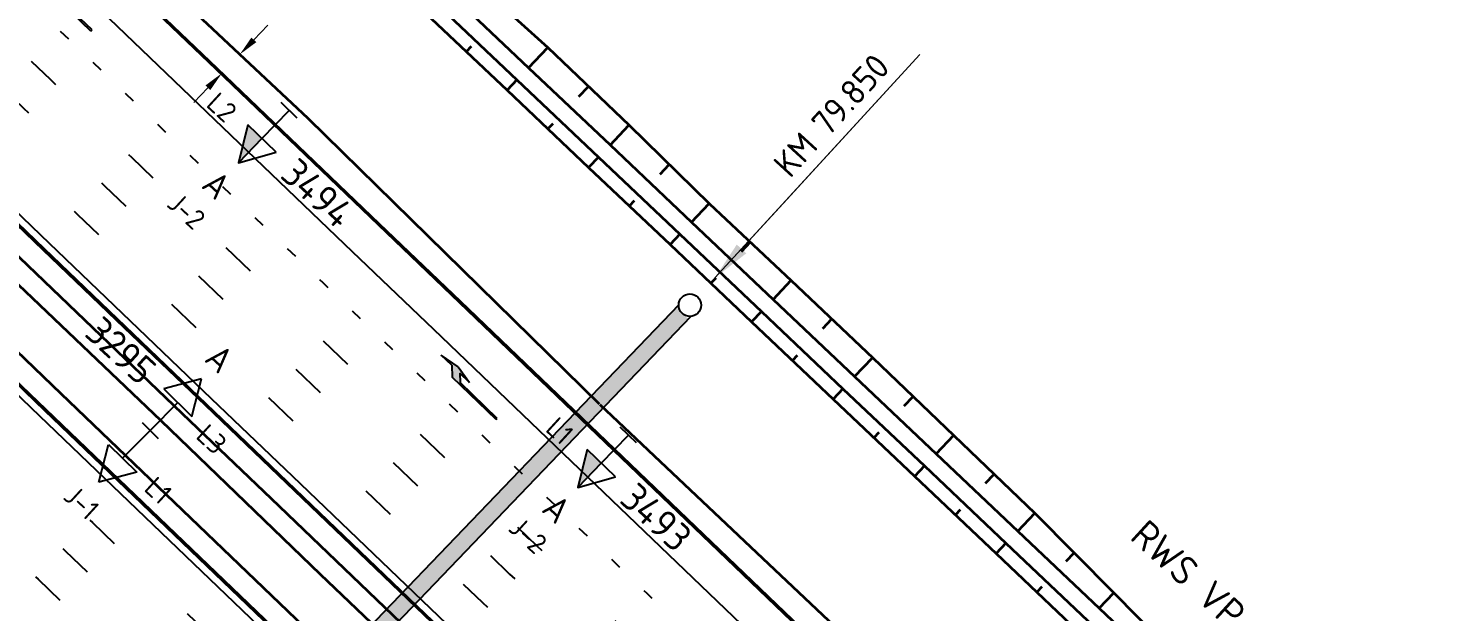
# Model space of a CAD drawing. Header units: metres. Extents: x 134219 to 139080, y 438661 to 444352.
# Drawn here: x 138743 to 138869, y 439020 to 439072 of the extents above; entities that cross this region are included whole.
import ezdxf
from ezdxf.enums import TextEntityAlignment as Align

# ---------------------------------------------------------------- set-up
doc = ezdxf.new("R2010")
doc.units = ezdxf.units.M
doc.linetypes.add('13strp', pattern=[4, 1, -3])
doc.linetypes.add('39strp', pattern=[12, 3, -9])
doc.layers.get('DEFPOINTS').update_dxf_attribs({"color": 193})
for name, color, linetype, lineweight in [('N-WE-AM-AANPIJLING-G', 7, 'Continuous', 18), ('N-WE-KL-ET-T18', 1, 'Continuous', 18), ('N-WE-KL-ET-T25', 7, 'Continuous', 25), ('N-WE-KL-ET_LS_OV_ARMATUUR-S', 7, 'Continuous', 25), ('N-WE-KL-ET_LS_OV_ARMATUUR-T18', 1, 'Continuous', 25), ('N-WE-KL-ET_LS_OV_KABEL-G', 10, 'KL-LS-OV-N', 35), ('N-WE-KL-ET_LS_OV_KABEL-M', 7, 'Continuous', 18), ('N-WE-KL-ET_LS_OV_KABEL-T25', 7, 'Continuous', 25), ('N-WE-VW-BEWEGWIJZERING_DRAAGCONSTRUCTIE_PORTAAL-S', 7, 'Continuous', 25), ('N-WE-VW-BEWEGWIJZERING_DRAAGCONSTRUCTIE_PORTAAL_POER-S', 7, 'Continuous', 25), ('Utd-geleiderail-nw', 8, 'glm a2ee v014$0$f2m40080', 35), ('Utd-ondergr-nw', 8, '13strp', 35)]:
    doc.layers.add(name, color=color, linetype=linetype, lineweight=lineweight)
doc.layers.add('N-WE-KL-ET_LS_OV_ARMATUUR-T25', color=2, linetype='Continuous')
doc.layers.add('Utd-weg-nw', color=8, linetype='Continuous')
doc.styles.add('ISO18', font='NLCS-ISO.ttf')
doc.styles.add('ISO25', font='NLCS-ISO.ttf')
doc.styles.add('NLCS-ISO', font='NLCS-ISO.ttf')
doc.styles.add('NLCS_18', font='NLCS-ISO.ttf', dxfattribs={"height": 1.8})
doc.styles.add('NLCS_25', font='NLCS-ISO.ttf', dxfattribs={"height": 2.5})
doc.linetypes.add('glm a2ee v014$0$f2m40080', pattern='A,2,-1,[160,RTW.shx,S=0.5,R=0,X=0,Y=0],-1', length=4)
doc.linetypes.add('KL-LS-OV-N', pattern='A,4,-1,[103,NLCS.SHX,S=0.75,R=0,X=0,Y=0],-1,4,-1.5,["0V",Standard,S=1,R=0,X=0,Y=-0.5],-3', length=14.5)
doc.dimstyles.new('NLCS_t18_pijl_Dimension_l3_h1', dxfattribs={"dimtxt": 1.8, "dimasz": 1.8, "dimexe": 2, "dimexo": 2, "dimgap": 0.7, "dimtad": 1, "dimdec": 1, "dimzin": 0, "dimdsep": 46, "dimtxsty": 'NLCS_18', "dimcen": 2.5, "dimdle": 2, "dimclrd": 256, "dimclre": 256, "dimclrt": 256, "dimadec": 1, "dimazin": 0, "dimtfac": 1, "dimtdec": 1, "dimtofl": 0, "dimtmove": 1, "dimatfit": 0, "dimfxl": 0, "dimtolj": 1, "dimtzin": 0, "dimlwd": 18, "dimlwe": 18, "dimarcsym": 0})
doc.dimstyles.new('UTD', dxfattribs={"dimtxt": 1.8, "dimasz": 1.8, "dimexe": 0, "dimexo": 0, "dimgap": 0.5, "dimtad": 1, "dimdec": 1, "dimzin": 1, "dimdsep": 46, "dimtxsty": 'ISO18', "dimcen": 2.5, "dimclrd": 256, "dimclre": 256, "dimclrt": 1, "dimadec": 0, "dimazin": 0, "dimtfac": 1, "dimtdec": 1, "dimtmove": 0, "dimatfit": 3, "dimfxl": 0, "dimlwd": -1, "dimlwe": -1, "dimarcsym": 0})

# ---------------------------------------------------------------- blocks, each defined once
blk = doc.blocks.new('SKL-ET_OV_ARMATUUR_HD_NATRIUM_1x150W-SO (3)')
for points in [[(3.49, -1.76), (6.49, 0), (3.49, 1.76)], [(3.49, 1.76), (3.49, -1.76)], [(0, 1), (0, -1)], [(3.49, 0), (0, 0)], [(3.49, 0), (6.49, 0)]]:
    blk.add_lwpolyline(points)
blk.add_solid([(3.49, 0), (3.49, -1.76), (6.49, 0)])
at = {"layer": 'N-WE-KL-ET-T18', "linetype": 'ByBlock', "style": 'NLCS-ISO'}
blk.add_attdef('GROEPSNUMMER', text='', height=1.8, dxfattribs=at).set_placement((-2, -4), align=Align.RIGHT)
blk.add_attdef('FASE-AANSLUITING', (10, -4), '', height=1.8, dxfattribs=at)
at = {"layer": 'N-WE-KL-ET-T18', "linetype": 'ByBlock', "style": 'NLCS-ISO', "flags": 1}
for tag, p in [('TYPE_ARMATUUR', (7.76, -13.46)), ('TYPE_FABRIKAAT', (7.76, -17.24)), ('VERMOGEN_LAMP', (7.76, -21.02)), ('SPIEGELSTAND', (7.76, -24.81)), ('HOOGTE_LICHTMAST', (7.76, -28.59)), ('UITLEGGERHOEK', (7.76, -32.38)), ('TYPE_LICHTMAST', (7.76, -36.16)), ('BOTSVRIENDELIJK', (7.76, -39.95)), ('POSITIE_LICHTMAST', (7.76, -43.73)), ('KABELAANSLUITING', (7.76, -47.52)), ('VOEDINGSPUNT', (7.76, -51.3))]:
    blk.add_attdef(tag, p, '', height=1.8, dxfattribs=at)
at = {"layer": 'N-WE-KL-ET-T25', "linetype": 'ByBlock', "style": 'NLCS-ISO'}
blk.add_attdef('MASTNUMMER', text='', height=2.5, dxfattribs=at).set_placement((4, 4.31), align=Align.MIDDLE)
at = {"layer": 'N-WE-KL-ET-T25', "linetype": 'ByBlock', "style": 'NLCS-ISO', "flags": 1}
blk.add_attdef('TYPE_SYMBOOL', (7.76, -10.06), '', height=2.5, dxfattribs=at)
blk = doc.blocks.new('SVW-BEWEGWIJZERING_DRAAGCONSTRUCTIE_PORTAAL_ANWB (A2 79.850 HRL)')
for points in [[(-1, 0.04), (-28.68, -28.84)], [(0.08, -1), (-27.59, -29.87)]]:
    blk.add_lwpolyline(points)
at = {"ltscale": 10}
blk.add_lwpolyline([(-0.69, -0.72, 1.5, 1.5, 0), (-27.92, -29.13, 0, 0, 0)], format="xyseb", dxfattribs=at)
blk = doc.blocks.new('SKL-ET_OV_ARMATUUR_HD_NATRIUM_2x250W-SO (3)')
for p, q in [((-6.49, 0), (-3.49, 1.76)), ((6.49, 0), (3.49, 1.76)), ((-3.49, -1.76), (-6.49, 0)), ((3.49, -1.76), (6.49, 0))]:
    blk.add_line(p, q)
for points in [[(-3.49, 1.76), (-3.49, -1.76)], [(3.49, 1.76), (3.49, -1.76)], [(-3.49, 0), (0, 0)], [(0, 1), (0, -1)], [(3.49, 0), (0, 0)]]:
    blk.add_lwpolyline(points)
at = {"layer": 'N-WE-KL-ET_LS_OV_ARMATUUR-T18', "style": 'ISO18', "flags": 1}
for tag, p in [('TYPE_ARMATUUR', (3.07, -6.82)), ('VERMOGEN_LAMP', (3.07, -10.61)), ('SPIEGELSTAND', (3.07, -14.39)), ('HOOGTE_LICHTMAST', (3.07, -18.17)), ('UITLEGGERHOEK', (3.07, -21.96)), ('TYPE_LICHTMAST', (3.07, -25.74)), ('BOTSVRIENDELIJK', (3.07, -29.53)), ('POSITIE_LICHTMAST', (3.07, -33.31)), ('KABELAANSLUITNG', (3.07, -37.1)), ('VOEDINGSPUNT', (3.07, -48.45))]:
    blk.add_attdef(tag, p, '', height=1.8, dxfattribs=at)
at = {"layer": 'N-WE-KL-ET_LS_OV_ARMATUUR-T18', "style": 'ISO18'}
for tag, p in [('FASE-AANSLUITING_1', (3.07, -40.88)), ('FASE-AANSLUITING_2', (3.07, -44.67)), ('GROEPSNUMMER', (3.07, -52.24))]:
    blk.add_attdef(tag, p, '', height=1.8, dxfattribs=at)
at = {"layer": 'N-WE-KL-ET_LS_OV_ARMATUUR-T25', "style": 'ISO25'}
for tag, p, height in [('MASTNUMMER', (3.07, 7.39), 2.5), ('TYPE_SYMBOOL', (3.07, 3.61), 2.25)]:
    blk.add_attdef(tag, p, '', height=height, dxfattribs=at)
blk = doc.blocks.new('SVW-BEWEGWIJZERING_DRAAGCONSTRUCTIE_PORTAAL_POER-SO (1)')
blk.add_circle((0, 0), 1)
at = {"style": 'ISO18', "flags": 1}
for tag, p in [('OMSCHRIJVING_LEGENDA', (0, 28.56)), ('CONSTRUCTIENUMMER', (0, 24.77)), ('LOCATIE', (0, 20.99)), ('TYPE_POER', (0, 17.21)), ('POSITIE_POER', (0, 13.42)), ('OVERIGE_OPMERKING(EN)_1', (0, 9.64)), ('OVERIGE_OPMERKING(EN)_2', (0, 5.85))]:
    blk.add_attdef(tag, p, '', height=1.8, dxfattribs=at)
blk = doc.blocks.new('*D298')
at = {"layer": 'DEFPOINTS', "color": 0, "transparency": 16777216}
for p in [(138761.79, 439069.64), (138761.79, 439069.64), (138760.19, 439067.96)]:
    blk.add_point(p, dxfattribs=at)
at = {"layer": 'N-WE-KL-ET_LS_OV_KABEL-M', "linetype": 'Continuous', "lineweight": 18, "transparency": 16777216}
for p, q in [((138763.04, 439070.94), (138764.29, 439072.24)), ((138758.94, 439066.66), (138757.7, 439065.36))]:
    blk.add_line(p, q, dxfattribs=at)
at = {"layer": 'N-WE-KL-ET_LS_OV_KABEL-M', "lineweight": 18, "transparency": 16777216}
for p, q in [((138761.79, 439069.64), (138760.35, 439071.02)), ((138760.19, 439067.96), (138758.74, 439069.35))]:
    blk.add_line(p, q, dxfattribs=at)
at = {"layer": 'N-WE-KL-ET_LS_OV_KABEL-M', "transparency": 16777216}
for points in [[(138762.82, 439071.14), (138763.26, 439070.73), (138761.79, 439069.64)], [(138758.73, 439066.87), (138759.16, 439066.46), (138760.19, 439067.96)]]:
    blk.add_solid(points, dxfattribs=at)
at = {"layer": 'N-WE-KL-ET_LS_OV_KABEL-M', "transparency": 16777216, "insert": (138764.39, 439074.66), "char_height": 1.8, "attachment_point": 5, "rotation": 46.2058, "style": 'NLCS_18'}
blk.add_mtext('\\A1;2.3', dxfattribs=at)
blk = doc.blocks.new('SAL-AM_KILOMETRERING-SO (1)')
blk.add_lwpolyline([(10, 0), (19, 0), (37, 0)])
at = {"style": 'ISO25'}
blk.add_text('KM', height=2.25, dxfattribs=at).set_placement((21, 1))
blk.add_attdef('KM', (26, 1), '', height=2.25, dxfattribs=at)
blk = doc.blocks.new('Dwm A2 aanvulling$0$pijlre_750')
blk.add_hatch(color=256).paths.add_polyline_path([(5.2, -0.38), (4, -0.38), (5.7, -0.68), (7.5, -0.38), (6.2, -0.38), (5.45, 0.37), (0, 0.37), (0, 0.23), (4.6, 0.23)])
for p, q in [((0, 0.37), (5.45, 0.37)), ((0, 0.37), (0, 0.23)), ((0, 0.23), (4.6, 0.23)), ((5.2, -0.38), (4.6, 0.23)), ((6.2, -0.38), (5.45, 0.37)), ((4, -0.38), (5.2, -0.38)), ((5.7, -0.68), (4, -0.38)), ((5.7, -0.68), (7.5, -0.38)), ((6.2, -0.38), (7.5, -0.38))]:
    blk.add_line(p, q)

msp = doc.modelspace()

# ---------------------------------------------------------------- linework, layer by layer
at = {"layer": 'N-WE-KL-ET_LS_OV_KABEL-G', "elevation": 1.17, "flags": 128}
msp.add_lwpolyline([(138088.64, 439676.43), (138088.64, 439676.43), (138097.5, 439666.65), (138107.23, 439656.38), (138139.91, 439624.96), (138141.78, 439623.5), (138425.82, 439351.41), (138520.26, 439261.98), (138566.89, 439216.72), (138613.92, 439171.92), (138660.91, 439126.84), (138707.71, 439081.89), (138754.75, 439037.02), (138768.95, 439023.34), (138801.31, 438992.45), (138850.33, 438944.62), (138896.9, 438900.49), (138941.92, 438857.34)], dxfattribs=at)
at = {"layer": 'N-WE-KL-ET_LS_OV_KABEL-G', "flags": 128}
for points in [[(138793.83, 439038.48), (138767.87, 439063.94), (138739.59, 439090.45), (138709.87, 439120.39), (138704.57, 439125.91), (138678.08, 439153.98), (138649.93, 439184.37), (138642.16, 439192.9), (138624.34, 439217.05), (138615.39, 439229.37), (138606.02, 439243.82), (138594.17, 439264.3), (138575.76, 439297.58), (138548.77, 439335.49), (138539.35, 439347.97), (138528.26, 439360.35), (138511.1, 439376.06), (138499.13, 439386.28), (138490.86, 439393.29), (138490.62, 439394.15), (138489.95, 439394.76), (138489.07, 439394.77), (138483.42, 439399.88), (138469.12, 439413.69), (138466.72, 439415.98)], [(138965.16, 438874.91), (138941.81, 438897.22), (138887.71, 438948.92), (138826.6, 439007.5), (138793.89, 439038.41)]]:
    msp.add_lwpolyline(points, dxfattribs=at)
at = {"layer": 'Utd-geleiderail-nw', "linetype": 'Continuous', "flags": 128}
for points in [[(138714.04, 439078.52), (138721.26, 439071.6), (138728.48, 439064.68), (138730.97, 439062.28), (138735.69, 439057.75), (138742.91, 439050.83), (138750.13, 439043.91), (138757.35, 439036.99), (138764.57, 439030.07), (138771.79, 439023.15), (138779, 439016.23), (138786.22, 439009.31), (138793.44, 439002.39), (138800.66, 438995.47), (138807.88, 438988.55), (138814.31, 438982.38), (138815.1, 438981.63), (138822.31, 438974.71), (138824.75, 438972.37), (138829.45, 438967.7), (138836.55, 438960.66), (138837.53, 438959.68)], [(138709.75, 439074.04), (138716.97, 439067.12), (138724.18, 439060.2), (138726.68, 439057.81), (138731.4, 439053.28), (138738.62, 439046.36), (138745.84, 439039.44), (138753.06, 439032.52), (138760.28, 439025.6), (138767.49, 439018.68), (138774.71, 439011.76), (138781.93, 439004.83), (138789.15, 438997.91), (138796.37, 438990.99), (138803.59, 438984.07), (138810.02, 438977.9), (138810.8, 438977.15), (138818.02, 438970.23), (138820.58, 438967.78), (138825.32, 438963.39), (138832.22, 438957)]]:
    msp.add_lwpolyline(points, dxfattribs=at)
at = {"layer": 'Utd-ondergr-nw', "linetype": 'Continuous', "flags": 128}
for points in [[(138781.81, 439076.95), (138789.22, 439070.24), (138796.46, 439063.34), (138803.61, 439056.34), (138810.91, 439049.51), (138818.16, 439042.62), (138825.38, 439035.7), (138832.59, 439028.78), (138839.63, 439021.67), (138845.91, 439015.33), (138846.67, 439014.56), (138853.48, 439007.21), (138861.17, 439000.79), (138868.54, 438994.02), (138875.63, 438986.97), (138882.84, 438980.03), (138890.18, 438973.25), (138897.35, 438966.28), (138904.47, 438959.25), (138911.78, 438952.43)], [(138752.48, 439075.26), (138759.69, 439068.34), (138766.91, 439061.42), (138774.13, 439054.5), (138781.35, 439047.58), (138788.57, 439040.66), (138795.79, 439033.73), (138803, 439026.81), (138810.22, 439019.89), (138817.44, 439012.97), (138824.66, 439006.05), (138831.1, 438999.88), (138831.88, 438999.13), (138839.1, 438992.21), (138846.31, 438985.29), (138853.53, 438978.37), (138860.75, 438971.45), (138867.97, 438964.53), (138875.19, 438957.61), (138882.41, 438950.69), (138889.62, 438943.77), (138896.84, 438936.84)], [(138752.52, 439075.31), (138759.74, 439068.39), (138766.96, 439061.47), (138774.18, 439054.55), (138781.4, 439047.63), (138788.62, 439040.71), (138795.83, 439033.79), (138803.05, 439026.86), (138810.27, 439019.94), (138817.49, 439013.02), (138824.71, 439006.1), (138831.14, 438999.93), (138831.93, 438999.18), (138839.14, 438992.26), (138846.36, 438985.34), (138853.58, 438978.42), (138860.8, 438971.5), (138868.02, 438964.58), (138875.24, 438957.66), (138882.45, 438950.74), (138889.67, 438943.82), (138896.89, 438936.9)], [(138780.25, 439075.32), (138787.51, 439068.45), (138794.77, 439061.57), (138802.03, 439054.69), (138809.29, 439047.81), (138816.55, 439040.94), (138823.81, 439034.06), (138831.07, 439027.18), (138838.32, 439020.31), (138844.8, 439014.17), (138845.58, 439013.43), (138852.84, 439006.55), (138860.1, 438999.67), (138867.36, 438992.8), (138874.62, 438985.92), (138881.88, 438979.04), (138889.14, 438972.16), (138896.4, 438965.29), (138903.66, 438958.41), (138910.92, 438951.53)], [(138778.33, 439073.32), (138785.59, 439066.44), (138792.85, 439059.57), (138800.11, 439052.69), (138807.37, 439045.81), (138814.63, 439038.93), (138821.89, 439032.06), (138829.14, 439025.18), (138836.4, 439018.3), (138842.88, 439012.17), (138843.66, 439011.42), (138850.92, 439004.55), (138858.18, 438997.67), (138865.44, 438990.79), (138872.7, 438983.91), (138879.96, 438977.04), (138887.22, 438970.16), (138894.48, 438963.28), (138901.74, 438956.4), (138909, 438949.53)], [(138779.21, 439074.24), (138786.47, 439067.36), (138793.73, 439060.49), (138800.99, 439053.61), (138808.25, 439046.73), (138815.51, 439039.85), (138822.77, 439032.98), (138830.03, 439026.1), (138837.29, 439019.22), (138843.76, 439013.09), (138844.55, 439012.34), (138851.81, 439005.47), (138859.07, 438998.59), (138866.33, 438991.71), (138873.59, 438984.84), (138880.85, 438977.96), (138888.11, 438971.08), (138895.36, 438964.2), (138902.62, 438957.33), (138909.88, 438950.45)], [(138708.33, 439072.56), (138715.55, 439065.64), (138722.77, 439058.72), (138725.26, 439056.33), (138729.98, 439051.8), (138737.2, 439044.88), (138744.42, 439037.96), (138751.64, 439031.04), (138758.86, 439024.12), (138766.08, 439017.2), (138773.29, 439010.28), (138780.51, 439003.35), (138787.73, 438996.43), (138794.95, 438989.51), (138802.07, 438982.68)], [(138708.38, 439072.61), (138715.6, 439065.69), (138722.81, 439058.77), (138725.31, 439056.38), (138730.03, 439051.85), (138737.25, 439044.93), (138744.47, 439038.01), (138751.69, 439031.09), (138758.91, 439024.17), (138766.12, 439017.25), (138773.34, 439010.33), (138780.56, 439003.41), (138787.78, 438996.48), (138795, 438989.56), (138802.12, 438982.73)], [(138782.4, 439070.34), (138781.96, 439069.88)], [(138787.51, 439068.44), (138789.22, 439070.24)], [(138786.47, 439067.37), (138785.59, 439066.44)], [(138791.99, 439065.9), (138792.84, 439066.79)], [(138789.66, 439063.46), (138789.22, 439063)], [(138794.77, 439061.56), (138796.45, 439063.34)], [(138793.73, 439060.49), (138792.85, 439059.56)], [(138737.11, 439059.23), (138744.33, 439052.31), (138751.55, 439045.39), (138758.77, 439038.47), (138765.99, 439031.55), (138773.2, 439024.63), (138780.42, 439017.71), (138787.64, 439010.79), (138794.86, 439003.87), (138802.08, 438996.95), (138809.3, 438990.03), (138815.73, 438983.86), (138816.51, 438983.11), (138823.73, 438976.19), (138830.95, 438969.27), (138838.17, 438962.34), (138845.39, 438955.42), (138852.61, 438948.5), (138859.82, 438941.58), (138867.04, 438934.66), (138874.26, 438927.74), (138881.48, 438920.82)], [(138799.22, 439058.98), (138800.03, 439059.84)], [(138737.06, 439059.18), (138744.28, 439052.26), (138751.5, 439045.34), (138758.72, 439038.42), (138765.94, 439031.5), (138773.16, 439024.58), (138780.37, 439017.66), (138787.59, 439010.74), (138794.81, 439003.82), (138802.03, 438996.9), (138809.25, 438989.98), (138815.68, 438983.81), (138816.47, 438983.06), (138823.68, 438976.14), (138830.9, 438969.21), (138838.12, 438962.29), (138845.34, 438955.37), (138852.56, 438948.45), (138859.78, 438941.53), (138866.99, 438934.61), (138874.21, 438927.69), (138881.43, 438920.77)], [(138796.92, 439056.59), (138796.48, 439056.12)], [(138802.03, 439054.69), (138803.6, 439056.35)], [(138800.99, 439053.61), (138800.11, 439052.69)], [(138806.46, 439052.09), (138807.26, 439052.93)], [(138804.18, 439049.71), (138803.74, 439049.25)], [(138809.29, 439047.81), (138810.91, 439049.52)], [(138808.25, 439046.73), (138807.37, 439045.81)], [(138813.73, 439045.22), (138814.53, 439046.07)], [(138811.44, 439042.83), (138811, 439042.37)], [(138816.55, 439040.93), (138818.15, 439042.62)], [(138815.51, 439039.86), (138814.63, 439038.93)], [(138820.97, 439038.33), (138821.76, 439039.16)], [(138818.7, 439035.95), (138818.26, 439035.49)], [(138823.81, 439034.06), (138825.38, 439035.71)], [(138822.77, 439032.98), (138821.89, 439032.05)], [(138828.21, 439031.43), (138828.98, 439032.24)], [(138825.96, 439029.08), (138825.52, 439028.61)], [(138831.07, 439027.18), (138832.59, 439028.78)], [(138830.03, 439026.1), (138829.15, 439025.18)], [(138835.4, 439024.48), (138836.11, 439025.23)], [(138833.22, 439022.2), (138832.78, 439021.74)], [(138838.33, 439020.3), (138839.63, 439021.67)]]:
    msp.add_lwpolyline(points, dxfattribs=at)
at = {"layer": 'Utd-weg-nw', "linetype": '39strp', "flags": 128}
for points in [[(138384.64, 439376.95), (138387.75, 439373.97), (138394.97, 439367.05), (138402.18, 439360.13), (138409.4, 439353.21), (138416.62, 439346.29), (138423.84, 439339.37), (138431.06, 439332.44), (138438.28, 439325.52), (138445.49, 439318.6), (138452.71, 439311.68), (138459.93, 439304.76), (138467.15, 439297.84), (138474.37, 439290.92), (138481.59, 439284), (138488.8, 439277.08), (138496.02, 439270.16), (138503.24, 439263.24), (138510.46, 439256.32), (138517.68, 439249.4), (138524.9, 439242.48), (138532.11, 439235.55), (138539.33, 439228.63), (138546.55, 439221.71), (138553.77, 439214.79), (138560.99, 439207.87), (138568.21, 439200.95), (138575.42, 439194.03), (138582.64, 439187.11), (138589.86, 439180.19), (138597.08, 439173.27), (138604.3, 439166.35), (138611.52, 439159.43), (138618.73, 439152.51), (138625.95, 439145.59), (138633.17, 439138.66), (138640.39, 439131.74), (138647.61, 439124.82), (138654.83, 439117.9), (138662.04, 439110.98), (138669.26, 439104.06), (138676.48, 439097.14), (138683.7, 439090.22), (138690.92, 439083.3), (138698.14, 439076.38), (138705.35, 439069.46), (138712.57, 439062.54), (138719.79, 439055.62), (138722.29, 439053.22), (138727.01, 439048.7), (138734.23, 439041.77), (138741.44, 439034.85), (138748.66, 439027.93), (138755.88, 439021.01), (138763.1, 439014.09), (138770.32, 439007.17), (138777.54, 439000.25), (138784.75, 438993.33), (138791.97, 438986.41), (138799.1, 438979.58)], [(138382.22, 439374.42), (138385.33, 439371.44), (138392.54, 439364.52), (138399.76, 439357.6), (138406.98, 439350.68), (138414.2, 439343.76), (138421.42, 439336.84), (138428.64, 439329.92), (138435.85, 439323), (138443.07, 439316.08), (138450.29, 439309.16), (138457.51, 439302.24), (138464.73, 439295.31), (138471.95, 439288.39), (138479.16, 439281.47), (138486.38, 439274.55), (138493.6, 439267.63), (138500.82, 439260.71), (138508.04, 439253.79), (138515.26, 439246.87), (138522.47, 439239.95), (138529.69, 439233.03), (138536.91, 439226.11), (138544.13, 439219.19), (138551.35, 439212.27), (138558.57, 439205.35), (138565.78, 439198.42), (138573, 439191.5), (138580.22, 439184.58), (138587.44, 439177.66), (138594.66, 439170.74), (138601.87, 439163.82), (138609.09, 439156.9), (138616.31, 439149.98), (138623.53, 439143.06), (138630.75, 439136.14), (138637.97, 439129.22), (138645.18, 439122.3), (138652.4, 439115.38), (138659.62, 439108.46), (138666.84, 439101.53), (138674.06, 439094.61), (138681.28, 439087.69), (138688.49, 439080.77), (138695.71, 439073.85), (138702.93, 439066.93), (138710.15, 439060.01), (138717.37, 439053.09), (138719.87, 439050.7), (138724.59, 439046.17), (138731.8, 439039.25), (138739.02, 439032.33), (138746.24, 439025.41), (138753.46, 439018.49), (138760.68, 439011.57), (138767.9, 439004.65), (138775.11, 438997.72), (138782.33, 438990.8), (138789.55, 438983.88), (138796.68, 438977.05)], [(138379.79, 439371.9), (138382.9, 439368.92), (138390.12, 439362), (138397.34, 439355.07), (138404.56, 439348.15), (138411.78, 439341.23), (138419, 439334.31), (138426.21, 439327.39), (138433.43, 439320.47), (138440.65, 439313.55), (138447.87, 439306.63), (138455.09, 439299.71), (138462.3, 439292.79), (138469.52, 439285.87), (138476.74, 439278.95), (138483.96, 439272.03), (138491.18, 439265.11), (138498.4, 439258.18), (138505.61, 439251.26), (138512.83, 439244.34), (138520.05, 439237.42), (138527.27, 439230.5), (138534.49, 439223.58), (138541.71, 439216.66), (138548.92, 439209.74), (138556.14, 439202.82), (138563.36, 439195.9), (138570.58, 439188.98), (138577.8, 439182.06), (138585.02, 439175.14), (138592.23, 439168.22), (138599.45, 439161.29), (138606.67, 439154.37), (138613.89, 439147.45), (138621.11, 439140.53), (138628.33, 439133.61), (138635.54, 439126.69), (138642.76, 439119.77), (138649.98, 439112.85), (138657.2, 439105.93), (138664.42, 439099.01), (138671.64, 439092.09), (138678.85, 439085.17), (138686.07, 439078.25), (138693.29, 439071.33), (138700.51, 439064.4), (138707.73, 439057.48), (138714.95, 439050.56), (138717.44, 439048.17), (138722.16, 439043.64), (138729.38, 439036.72), (138736.6, 439029.8), (138743.82, 439022.88), (138751.04, 439015.96), (138758.26, 439009.04), (138765.47, 439002.12), (138772.69, 438995.2), (138779.91, 438988.28), (138787.13, 438981.36), (138794.25, 438974.53)], [(138708.57, 439102.26), (138708.84, 439101.99), (138716.06, 439095.07), (138723.28, 439088.15), (138730.5, 439081.23), (138737.71, 439074.31), (138740.21, 439071.92), (138744.93, 439067.39), (138752.15, 439060.47), (138759.37, 439053.55), (138766.59, 439046.63), (138773.81, 439039.71), (138781.02, 439032.79), (138788.24, 439025.87), (138795.46, 439018.95), (138802.68, 439012.03), (138809.9, 439005.1), (138817.12, 438998.18), (138823.55, 438992.01), (138824.33, 438991.26), (138831.55, 438984.34), (138838.77, 438977.42), (138845.99, 438970.5), (138853.21, 438963.58), (138860.43, 438956.66), (138867.64, 438949.74), (138874.86, 438942.82), (138882.08, 438935.9), (138889.3, 438928.98)], [(138706.15, 439099.73), (138706.42, 439099.47), (138713.64, 439092.55), (138720.86, 439085.63), (138728.07, 439078.71), (138735.29, 439071.79), (138737.79, 439069.39), (138742.51, 439064.86), (138749.73, 439057.94), (138756.95, 439051.02), (138764.17, 439044.1), (138771.38, 439037.18), (138778.6, 439030.26), (138785.82, 439023.34), (138793.04, 439016.42), (138800.26, 439009.5), (138807.48, 439002.58), (138814.69, 438995.66), (138821.13, 438989.49), (138821.91, 438988.74), (138829.13, 438981.82), (138836.35, 438974.9), (138843.57, 438967.97), (138850.79, 438961.05), (138858, 438954.13), (138865.22, 438947.21), (138872.44, 438940.29), (138879.66, 438933.37), (138886.88, 438926.45)], [(138703.72, 439097.2), (138704, 439096.94), (138711.22, 439090.02), (138718.43, 439083.1), (138725.65, 439076.18), (138732.87, 439069.26), (138735.37, 439066.86), (138740.09, 439062.34), (138747.31, 439055.42), (138754.53, 439048.5), (138761.74, 439041.58), (138768.96, 439034.66), (138776.18, 439027.73), (138783.4, 439020.81), (138790.62, 439013.89), (138797.83, 439006.97), (138805.05, 439000.05), (138812.27, 438993.13), (138818.71, 438986.96), (138819.49, 438986.21), (138826.71, 438979.29), (138833.93, 438972.37), (138841.14, 438965.45), (138848.36, 438958.53), (138855.58, 438951.61), (138862.8, 438944.69), (138870.02, 438937.77), (138877.24, 438930.84), (138884.45, 438923.92)]]:
    msp.add_lwpolyline(points, dxfattribs=at)
at = {"layer": 'Utd-weg-nw', "linetype": '13strp', "flags": 128}
msp.add_lwpolyline([(138711.15, 439104.94), (138711.42, 439104.68), (138718.64, 439097.76), (138725.86, 439090.84), (138733.07, 439083.92), (138740.29, 439077), (138742.79, 439074.61), (138747.51, 439070.08), (138754.73, 439063.16), (138761.95, 439056.24), (138769.17, 439049.32), (138776.38, 439042.4), (138783.6, 439035.48), (138790.82, 439028.56), (138798.04, 439021.63), (138805.26, 439014.71), (138812.48, 439007.79), (138819.69, 439000.87), (138826.13, 438994.7), (138826.91, 438993.95), (138834.13, 438987.03), (138841.35, 438980.11), (138848.57, 438973.19), (138855.79, 438966.27), (138863, 438959.35), (138870.22, 438952.43), (138877.44, 438945.51), (138884.66, 438938.59), (138891.88, 438931.67)], dxfattribs=at)
at = {"layer": 'Utd-weg-nw', "linetype": 'Continuous', "flags": 128}
for points in [[(138707.84, 439072.06), (138715.06, 439065.14), (138722.28, 439058.21), (138724.78, 439055.82), (138729.5, 439051.29), (138736.72, 439044.37), (138743.94, 439037.45), (138751.15, 439030.53), (138758.37, 439023.61), (138765.59, 439016.69), (138772.81, 439009.77), (138780.03, 439002.85), (138787.25, 438995.93), (138794.46, 438989.01), (138801.59, 438982.18)], [(138750.16, 439072.84), (138757.38, 439065.92), (138764.59, 439059), (138771.81, 439052.08), (138779.03, 439045.16), (138786.25, 439038.24), (138793.47, 439031.32), (138800.69, 439024.4), (138807.9, 439017.48), (138815.12, 439010.55), (138822.34, 439003.63), (138828.78, 438997.46), (138829.56, 438996.71), (138836.78, 438989.79), (138844, 438982.87), (138851.21, 438975.95), (138858.43, 438969.03), (138865.65, 438962.11), (138872.87, 438955.19), (138880.09, 438948.27), (138887.31, 438941.35), (138894.52, 438934.43)], [(138737.6, 439059.74), (138744.82, 439052.82), (138752.03, 439045.9), (138759.25, 439038.98), (138766.47, 439032.06), (138773.69, 439025.14), (138780.91, 439018.22), (138788.13, 439011.29), (138795.34, 439004.37), (138802.56, 438997.45), (138809.78, 438990.53), (138816.22, 438984.36), (138817, 438983.61), (138824.22, 438976.69), (138831.43, 438969.77), (138838.65, 438962.85), (138845.87, 438955.93), (138853.09, 438949.01), (138860.31, 438942.09), (138867.53, 438935.17), (138874.74, 438928.25), (138881.96, 438921.33)]]:
    msp.add_lwpolyline(points, dxfattribs=at)

# ---------------------------------------------------------------- block references
at = {"layer": 'N-WE-AM-AANPIJLING-G'}
ref = msp.add_blockref('SAL-AM_KILOMETRERING-SO (1)', (138797.35, 439042.36), dxfattribs=dict(at, rotation=47.49796774124593))
ref.add_attrib('KM', '79.850', (138814.18, 439062.2), dxfattribs={"layer": 'N-WE-KL-ET_LS_OV_ARMATUUR-T25', "height": 2.25, "rotation": 47.498, "style": 'ISO25'})
at = {"layer": 'N-WE-KL-ET_LS_OV_ARMATUUR-S'}
ref = msp.add_blockref('SKL-ET_OV_ARMATUUR_HD_NATRIUM_1x150W-SO (3)', (138766.18, 439064.65, 1.36), dxfattribs=dict(at, rotation=226.1030974442407))
ref.add_attrib('MASTNUMMER', '3494', (138765.28, 439058.73, 1.36), dxfattribs={"layer": 'N-WE-KL-ET_LS_OV_ARMATUUR-T25', "height": 2.5, "rotation": 317.498, "style": 'ISO25'})
ref.add_attrib('TYPE_SYMBOOL', 'A', (138758.26, 439057.85, 1.36), dxfattribs={"layer": 'N-WE-KL-ET_LS_OV_ARMATUUR-T25', "height": 2.25, "rotation": 317.498, "style": 'ISO25'})
ref.add_attrib('FASE-AANSLUITING_1', 'L2', (138758.69, 439065.07, 1.36), dxfattribs={"layer": 'N-WE-KL-ET_LS_OV_ARMATUUR-T18', "height": 1.8, "rotation": 317.498, "style": 'ISO18'})
ref.add_attrib('GROEPSNUMMER', 'J-2', (138755.18, 439056.18, 1.36), dxfattribs={"layer": 'N-WE-KL-ET_LS_OV_ARMATUUR-T18', "height": 1.8, "rotation": 317.498, "style": 'ISO18'})
ref = msp.add_blockref('SKL-ET_OV_ARMATUUR_HD_NATRIUM_2x250W-SO (3)', (138753.81, 439036.14, 1.86), dxfattribs=dict(at, rotation=45.25091242126414))
ref.add_attrib('MASTNUMMER', '3295', (138747.85, 439044.63, 1.86), dxfattribs={"layer": 'N-WE-KL-ET_LS_OV_ARMATUUR-T25', "height": 2.5, "rotation": 317.498, "style": 'ISO25'})
ref.add_attrib('TYPE_SYMBOOL', 'A', (138758.53, 439042.38, 1.86), dxfattribs={"layer": 'N-WE-KL-ET_LS_OV_ARMATUUR-T25', "height": 2.25, "rotation": 317.498, "style": 'ISO25'})
ref.add_attrib('FASE-AANSLUITING_1', 'L3', (138757.77, 439035.52, 1.86), dxfattribs={"layer": 'N-WE-KL-ET_LS_OV_ARMATUUR-T18', "height": 1.8, "rotation": 317.498, "style": 'ISO18'})
ref.add_attrib('FASE-AANSLUITING_2', 'L1', (138753.15, 439030.84, 1.86), dxfattribs={"layer": 'N-WE-KL-ET_LS_OV_ARMATUUR-T18', "height": 1.8, "rotation": 317.498, "style": 'ISO18'})
ref.add_attrib('GROEPSNUMMER', 'J-1', (138745.95, 439030.11, 1.86), dxfattribs={"layer": 'N-WE-KL-ET_LS_OV_ARMATUUR-T18', "height": 1.8, "rotation": 317.498, "style": 'ISO18'})
ref = msp.add_blockref('SKL-ET_OV_ARMATUUR_HD_NATRIUM_1x150W-SO (3)', (138796.4, 439035.73, 1.44), dxfattribs=dict(at, rotation=226.1030974442407))
ref.add_attrib('MASTNUMMER', '3493', (138795.49, 439029.81, 1.44), dxfattribs={"layer": 'N-WE-KL-ET_LS_OV_ARMATUUR-T25', "height": 2.5, "rotation": 317.498, "style": 'ISO25'})
ref.add_attrib('TYPE_SYMBOOL', 'A', (138788.56, 439028.99, 1.44), dxfattribs={"layer": 'N-WE-KL-ET_LS_OV_ARMATUUR-T25', "height": 2.25, "rotation": 317.498, "style": 'ISO25'})
ref.add_attrib('FASE-AANSLUITING_1', 'L1', (138788.91, 439036.15, 1.44), dxfattribs={"layer": 'N-WE-KL-ET_LS_OV_ARMATUUR-T18', "height": 1.8, "rotation": 317.498, "style": 'ISO18'})
ref.add_attrib('GROEPSNUMMER', 'J-2', (138785.6, 439027.29, 1.44), dxfattribs={"layer": 'N-WE-KL-ET_LS_OV_ARMATUUR-T18', "height": 1.8, "rotation": 317.498, "style": 'ISO18'})
at = {"layer": 'N-WE-VW-BEWEGWIJZERING_DRAAGCONSTRUCTIE_PORTAAL-S'}
msp.add_blockref('SVW-BEWEGWIJZERING_DRAAGCONSTRUCTIE_PORTAAL_ANWB (A2 79.850 HRL)', (138801.88, 439047.3), dxfattribs=at)
at = {"layer": 'N-WE-VW-BEWEGWIJZERING_DRAAGCONSTRUCTIE_PORTAAL_POER-S', "rotation": 287.1617300364593}
msp.add_blockref('SVW-BEWEGWIJZERING_DRAAGCONSTRUCTIE_PORTAAL_POER-SO (1)', (138801.88, 439047.3), dxfattribs=at)
at = {"layer": 'Utd-weg-nw', "linetype": 'Continuous'}
for p, rotation in [((138748.79, 439071.98), 136.2043537937462), ((138784.88, 439037.38), 136.205792957264)]:
    msp.add_blockref('Dwm A2 aanvulling$0$pijlre_750', p, dxfattribs=dict(at, rotation=rotation))

# ---------------------------------------------------------------- texts
at = {"layer": 'N-WE-KL-ET_LS_OV_KABEL-T25', "style": 'NLCS_25'}
msp.add_text('RWS VP J-2 VO-YMvKas 4x4mm² (OV)', height=2.5, rotation=317.498, dxfattribs=at).set_placement((138883.75, 438989.01), align=Align.MIDDLE_RIGHT)

# ---------------------------------------------------------------- dimensions: what is measured, and where the dimension line sits
at = {"layer": 'N-WE-KL-ET_LS_OV_KABEL-M'}
dim = msp.add_linear_dim(base=(138761.79, 439069.64), p1=(138760.19, 439067.96), p2=(138761.79, 439069.64), angle=46.2058, dimstyle='NLCS_t18_pijl_Dimension_l3_h1', dxfattribs=at)
dim.commit()
dim.dimension.update_dxf_attribs({"geometry": '*D298', "text_midpoint": (138765.55, 439073.55), "dimtype": 161})

# ---------------------------------------------------------------- leaders
at = {"layer": 'N-WE-AM-AANPIJLING-G'}
msp.add_leader([(138804.11, 439049.73), (138822.35, 439069.63)], dimstyle='UTD', override={"dimasz": 3.5, "dimfxl": 0}, dxfattribs=at)

doc.saveas('drawing.dxf')
